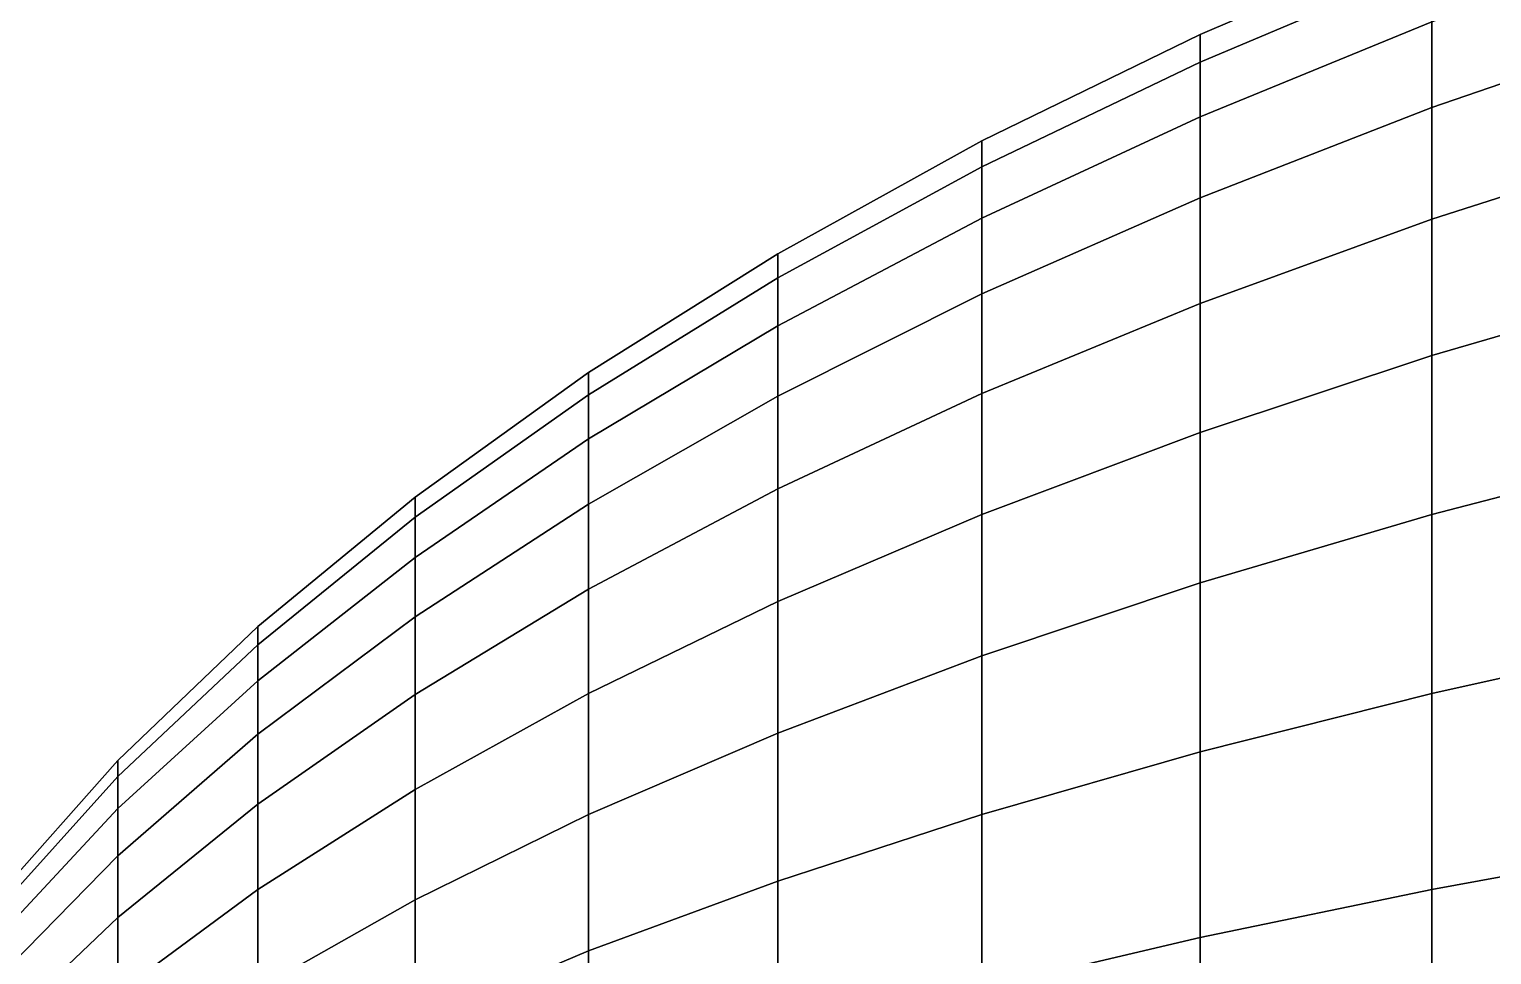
# Model space of a CAD drawing. Extents: x -4.7 to 8.2, y 0.4 to 1.1.
# Drawn here: x -4.5335 to -4.4148, y 0.8258 to 0.9008 of the extents above; entities that cross this region are included whole.
import ezdxf

# ---------------------------------------------------------------- set-up
doc = ezdxf.new("R2010")
doc.units = 0

msp = doc.modelspace()

# ---------------------------------------------------------------- linework, layer by layer
at = {"layer": 'polySurface8', "color": 253}
for points in [[(-4.4197, 0.90612, 2.28165), (-4.4197, 0.90848, 2.26298), (-4.43849, 0.90041, 2.26247), (-4.43849, 0.89818, 2.28014)], [(-4.4197, 0.90848, 2.26298), (-4.4197, 0.90848, 2.24416), (-4.43849, 0.90041, 2.24466), (-4.43849, 0.90041, 2.26247)], [(-4.4197, 0.90848, 2.24416), (-4.4197, 0.90612, 2.22548), (-4.43849, 0.89818, 2.227), (-4.43849, 0.90041, 2.24466)], [(-4.39992, 0.90128, 2.32057), (-4.39992, 0.90856, 2.3022), (-4.4197, 0.90144, 2.29988), (-4.4197, 0.89451, 2.31738)], [(-4.39992, 0.90856, 2.20494), (-4.39992, 0.90128, 2.18656), (-4.4197, 0.89451, 2.18975), (-4.4197, 0.90144, 2.20725)], [(-4.4197, 0.90144, 2.29988), (-4.4197, 0.90612, 2.28165), (-4.43849, 0.89818, 2.28014), (-4.43849, 0.89375, 2.29739)], [(-4.4197, 0.90612, 2.22548), (-4.4197, 0.90144, 2.20725), (-4.43849, 0.89375, 2.20975), (-4.43849, 0.89818, 2.227)], [(-4.4197, 0.89451, 2.31738), (-4.4197, 0.90144, 2.29988), (-4.43849, 0.89375, 2.29739), (-4.43849, 0.88719, 2.31394)], [(-4.4197, 0.90144, 2.20725), (-4.4197, 0.89451, 2.18975), (-4.43849, 0.88719, 2.19319), (-4.43849, 0.89375, 2.20975)], [(-4.39992, 0.89176, 2.33789), (-4.39992, 0.90128, 2.32057), (-4.4197, 0.89451, 2.31738), (-4.4197, 0.88544, 2.33388)], [(-4.39992, 0.90128, 2.18656), (-4.39992, 0.89176, 2.16924), (-4.4197, 0.88544, 2.17326), (-4.4197, 0.89451, 2.18975)], [(-4.43849, 0.89818, 2.28014), (-4.43849, 0.90041, 2.26247), (-4.4562, 0.89179, 2.26193), (-4.4562, 0.88969, 2.27852)], [(-4.43849, 0.90041, 2.26247), (-4.43849, 0.90041, 2.24466), (-4.4562, 0.89179, 2.24521), (-4.4562, 0.89179, 2.26193)], [(-4.43849, 0.90041, 2.24466), (-4.43849, 0.89818, 2.227), (-4.4562, 0.88969, 2.22862), (-4.4562, 0.89179, 2.24521)], [(-4.43849, 0.89375, 2.29739), (-4.43849, 0.89818, 2.28014), (-4.4562, 0.88969, 2.27852), (-4.4562, 0.88553, 2.29471)], [(-4.43849, 0.89818, 2.227), (-4.43849, 0.89375, 2.20975), (-4.4562, 0.88553, 2.21242), (-4.4562, 0.88969, 2.22862)], [(-4.43849, 0.88719, 2.31394), (-4.43849, 0.89375, 2.29739), (-4.4562, 0.88553, 2.29471), (-4.4562, 0.87938, 2.31026)], [(-4.43849, 0.89375, 2.20975), (-4.43849, 0.88719, 2.19319), (-4.4562, 0.87938, 2.19687), (-4.4562, 0.88553, 2.21242)], [(-4.4197, 0.88544, 2.33388), (-4.4197, 0.89451, 2.31738), (-4.43849, 0.88719, 2.31394), (-4.43849, 0.87862, 2.32955)], [(-4.4197, 0.89451, 2.18975), (-4.4197, 0.88544, 2.17326), (-4.43849, 0.87862, 2.17759), (-4.43849, 0.88719, 2.19319)], [(-4.4562, 0.88969, 2.27852), (-4.4562, 0.89179, 2.26193), (-4.47276, 0.88264, 2.26135), (-4.47276, 0.88069, 2.2768)], [(-4.4562, 0.89179, 2.26193), (-4.4562, 0.89179, 2.24521), (-4.47276, 0.88264, 2.24578), (-4.47276, 0.88264, 2.26135)], [(-4.4562, 0.89179, 2.24521), (-4.4562, 0.88969, 2.22862), (-4.47276, 0.88069, 2.23033), (-4.47276, 0.88264, 2.24578)], [(-4.39992, 0.88015, 2.35388), (-4.39992, 0.89176, 2.33789), (-4.4197, 0.88544, 2.33388), (-4.4197, 0.87438, 2.3491)], [(-4.39992, 0.89176, 2.16924), (-4.39992, 0.88015, 2.15325), (-4.4197, 0.87438, 2.15803), (-4.4197, 0.88544, 2.17326)], [(-4.4562, 0.88553, 2.29471), (-4.4562, 0.88969, 2.27852), (-4.47276, 0.88069, 2.2768), (-4.47276, 0.87681, 2.29188)], [(-4.4562, 0.88969, 2.22862), (-4.4562, 0.88553, 2.21242), (-4.47276, 0.87681, 2.21525), (-4.47276, 0.88069, 2.23033)], [(-4.43849, 0.87862, 2.32955), (-4.43849, 0.88719, 2.31394), (-4.4562, 0.87938, 2.31026), (-4.4562, 0.87132, 2.32492)], [(-4.43849, 0.88719, 2.19319), (-4.43849, 0.87862, 2.17759), (-4.4562, 0.87132, 2.18222), (-4.4562, 0.87938, 2.19687)], [(-4.4562, 0.87938, 2.31026), (-4.4562, 0.88553, 2.29471), (-4.47276, 0.87681, 2.29188), (-4.47276, 0.87108, 2.30636)], [(-4.4562, 0.88553, 2.21242), (-4.4562, 0.87938, 2.19687), (-4.47276, 0.87108, 2.20077), (-4.47276, 0.87681, 2.21525)], [(-4.4197, 0.87438, 2.3491), (-4.4197, 0.88544, 2.33388), (-4.43849, 0.87862, 2.32955), (-4.43849, 0.86815, 2.34395)], [(-4.4197, 0.88544, 2.17326), (-4.4197, 0.87438, 2.15803), (-4.43849, 0.86815, 2.16318), (-4.43849, 0.87862, 2.17759)], [(-4.47276, 0.88069, 2.2768), (-4.47276, 0.88264, 2.26135), (-4.48811, 0.873, 2.26075), (-4.48811, 0.8712, 2.27499)], [(-4.47276, 0.88264, 2.26135), (-4.47276, 0.88264, 2.24578), (-4.48811, 0.873, 2.24639), (-4.48811, 0.873, 2.26075)], [(-4.47276, 0.88264, 2.24578), (-4.47276, 0.88069, 2.23033), (-4.48811, 0.8712, 2.23214), (-4.48811, 0.873, 2.24639)], [(-4.47276, 0.87681, 2.29188), (-4.47276, 0.88069, 2.2768), (-4.48811, 0.8712, 2.27499), (-4.48811, 0.86763, 2.2889)], [(-4.47276, 0.88069, 2.23033), (-4.47276, 0.87681, 2.21525), (-4.48811, 0.86763, 2.21823), (-4.48811, 0.8712, 2.23214)], [(-4.4562, 0.87132, 2.32492), (-4.4562, 0.87938, 2.31026), (-4.47276, 0.87108, 2.30636), (-4.47276, 0.86358, 2.32)], [(-4.4562, 0.87938, 2.19687), (-4.4562, 0.87132, 2.18222), (-4.47276, 0.86358, 2.18713), (-4.47276, 0.87108, 2.20077)], [(-4.39992, 0.86662, 2.36828), (-4.39992, 0.88015, 2.35388), (-4.4197, 0.87438, 2.3491), (-4.4197, 0.86149, 2.36283)], [(-4.39992, 0.88015, 2.15325), (-4.39992, 0.86662, 2.13885), (-4.4197, 0.86149, 2.14431), (-4.4197, 0.87438, 2.15803)], [(-4.43849, 0.86815, 2.34395), (-4.43849, 0.87862, 2.32955), (-4.4562, 0.87132, 2.32492), (-4.4562, 0.86149, 2.33845)], [(-4.43849, 0.87862, 2.17759), (-4.43849, 0.86815, 2.16318), (-4.4562, 0.86149, 2.16869), (-4.4562, 0.87132, 2.18222)], [(-4.47276, 0.87108, 2.30636), (-4.47276, 0.87681, 2.29188), (-4.48811, 0.86763, 2.2889), (-4.48811, 0.86234, 2.30225)], [(-4.47276, 0.87681, 2.21525), (-4.47276, 0.87108, 2.20077), (-4.48811, 0.86234, 2.20488), (-4.48811, 0.86763, 2.21823)], [(-4.4197, 0.86149, 2.36283), (-4.4197, 0.87438, 2.3491), (-4.43849, 0.86815, 2.34395), (-4.43849, 0.85596, 2.35693)], [(-4.4197, 0.87438, 2.15803), (-4.4197, 0.86149, 2.14431), (-4.43849, 0.85596, 2.1502), (-4.43849, 0.86815, 2.16318)], [(-4.48811, 0.8712, 2.27499), (-4.48811, 0.873, 2.26075), (-4.50219, 0.86291, 2.26011), (-4.50219, 0.86127, 2.2731)], [(-4.48811, 0.873, 2.26075), (-4.48811, 0.873, 2.24639), (-4.50219, 0.86291, 2.24702), (-4.50219, 0.86291, 2.26011)], [(-4.48811, 0.873, 2.24639), (-4.48811, 0.8712, 2.23214), (-4.50219, 0.86127, 2.23404), (-4.50219, 0.86291, 2.24702)], [(-4.48811, 0.86763, 2.2889), (-4.48811, 0.8712, 2.27499), (-4.50219, 0.86127, 2.2731), (-4.50219, 0.85802, 2.28578)], [(-4.48811, 0.8712, 2.23214), (-4.48811, 0.86763, 2.21823), (-4.50219, 0.85802, 2.22136), (-4.50219, 0.86127, 2.23404)], [(-4.47276, 0.86358, 2.32), (-4.47276, 0.87108, 2.30636), (-4.48811, 0.86234, 2.30225), (-4.48811, 0.85543, 2.31483)], [(-4.47276, 0.87108, 2.20077), (-4.47276, 0.86358, 2.18713), (-4.48811, 0.85543, 2.1923), (-4.48811, 0.86234, 2.20488)], [(-4.4562, 0.86149, 2.33845), (-4.4562, 0.87132, 2.32492), (-4.47276, 0.86358, 2.32), (-4.47276, 0.85443, 2.3326)], [(-4.4562, 0.87132, 2.18222), (-4.4562, 0.86149, 2.16869), (-4.47276, 0.85443, 2.17453), (-4.47276, 0.86358, 2.18713)], [(-4.48811, 0.86234, 2.30225), (-4.48811, 0.86763, 2.2889), (-4.50219, 0.85802, 2.28578), (-4.50219, 0.8532, 2.29795)], [(-4.48811, 0.86763, 2.21823), (-4.48811, 0.86234, 2.20488), (-4.50219, 0.8532, 2.20919), (-4.50219, 0.85802, 2.22136)], [(-4.43849, 0.85596, 2.35693), (-4.43849, 0.86815, 2.34395), (-4.4562, 0.86149, 2.33845), (-4.4562, 0.85004, 2.35064)], [(-4.43849, 0.86815, 2.16318), (-4.43849, 0.85596, 2.1502), (-4.4562, 0.85004, 2.1565), (-4.4562, 0.86149, 2.16869)], [(-4.39992, 0.85139, 2.38088), (-4.39992, 0.86662, 2.36828), (-4.4197, 0.86149, 2.36283), (-4.4197, 0.84699, 2.37482)], [(-4.39992, 0.86662, 2.13885), (-4.39992, 0.85139, 2.12625), (-4.4197, 0.84699, 2.13231), (-4.4197, 0.86149, 2.14431)], [(-4.50219, 0.86127, 2.2731), (-4.50219, 0.86291, 2.26011), (-4.51494, 0.85242, 2.25945), (-4.51494, 0.85094, 2.27113)], [(-4.50219, 0.86291, 2.26011), (-4.50219, 0.86291, 2.24702), (-4.51494, 0.85242, 2.24768), (-4.51494, 0.85242, 2.25945)], [(-4.50219, 0.86291, 2.24702), (-4.50219, 0.86127, 2.23404), (-4.51494, 0.85094, 2.23601), (-4.51494, 0.85242, 2.24768)], [(-4.47276, 0.85443, 2.3326), (-4.47276, 0.86358, 2.32), (-4.48811, 0.85543, 2.31483), (-4.48811, 0.84699, 2.32645)], [(-4.47276, 0.86358, 2.18713), (-4.47276, 0.85443, 2.17453), (-4.48811, 0.84699, 2.18069), (-4.48811, 0.85543, 2.1923)], [(-4.48811, 0.85543, 2.31483), (-4.48811, 0.86234, 2.30225), (-4.50219, 0.8532, 2.29795), (-4.50219, 0.84689, 2.30942)], [(-4.48811, 0.86234, 2.20488), (-4.48811, 0.85543, 2.1923), (-4.50219, 0.84689, 2.19772), (-4.50219, 0.8532, 2.20919)], [(-4.4562, 0.85004, 2.35064), (-4.4562, 0.86149, 2.33845), (-4.47276, 0.85443, 2.3326), (-4.47276, 0.84377, 2.34395)], [(-4.4562, 0.86149, 2.16869), (-4.4562, 0.85004, 2.1565), (-4.47276, 0.84377, 2.16318), (-4.47276, 0.85443, 2.17453)], [(-4.4197, 0.84699, 2.37482), (-4.4197, 0.86149, 2.36283), (-4.43849, 0.85596, 2.35693), (-4.43849, 0.84224, 2.36828)], [(-4.4197, 0.86149, 2.14431), (-4.4197, 0.84699, 2.13231), (-4.43849, 0.84224, 2.13885), (-4.43849, 0.85596, 2.1502)], [(-4.50219, 0.85802, 2.28578), (-4.50219, 0.86127, 2.2731), (-4.51494, 0.85094, 2.27113), (-4.51494, 0.84801, 2.28252)], [(-4.50219, 0.86127, 2.23404), (-4.50219, 0.85802, 2.22136), (-4.51494, 0.84801, 2.22461), (-4.51494, 0.85094, 2.23601)], [(-4.50219, 0.8532, 2.29795), (-4.50219, 0.85802, 2.28578), (-4.51494, 0.84801, 2.28252), (-4.51494, 0.84368, 2.29347)], [(-4.50219, 0.85802, 2.22136), (-4.50219, 0.8532, 2.20919), (-4.51494, 0.84368, 2.21367), (-4.51494, 0.84801, 2.22461)], [(-4.48811, 0.84699, 2.32645), (-4.48811, 0.85543, 2.31483), (-4.50219, 0.84689, 2.30942), (-4.50219, 0.8392, 2.32)], [(-4.48811, 0.85543, 2.1923), (-4.48811, 0.84699, 2.18069), (-4.50219, 0.8392, 2.18713), (-4.50219, 0.84689, 2.19772)], [(-4.43849, 0.84224, 2.36828), (-4.43849, 0.85596, 2.35693), (-4.4562, 0.85004, 2.35064), (-4.4562, 0.83716, 2.36129)], [(-4.43849, 0.85596, 2.1502), (-4.43849, 0.84224, 2.13885), (-4.4562, 0.83716, 2.14584), (-4.4562, 0.85004, 2.1565)], [(-4.47276, 0.84377, 2.34395), (-4.47276, 0.85443, 2.3326), (-4.48811, 0.84699, 2.32645), (-4.48811, 0.83716, 2.33691)], [(-4.47276, 0.85443, 2.17453), (-4.47276, 0.84377, 2.16318), (-4.48811, 0.83716, 2.17022), (-4.48811, 0.84699, 2.18069)], [(-4.50219, 0.84689, 2.30942), (-4.50219, 0.8532, 2.29795), (-4.51494, 0.84368, 2.29347), (-4.51494, 0.83801, 2.30378)], [(-4.50219, 0.8532, 2.20919), (-4.50219, 0.84689, 2.19772), (-4.51494, 0.83801, 2.20335), (-4.51494, 0.84368, 2.21367)], [(-4.51494, 0.85094, 2.27113), (-4.51494, 0.85242, 2.25945), (-4.5263, 0.84155, 2.25877), (-4.5263, 0.84025, 2.26909)], [(-4.51494, 0.85242, 2.25945), (-4.51494, 0.85242, 2.24768), (-4.5263, 0.84155, 2.24837), (-4.5263, 0.84155, 2.25877)], [(-4.51494, 0.85242, 2.24768), (-4.51494, 0.85094, 2.23601), (-4.5263, 0.84025, 2.23805), (-4.5263, 0.84155, 2.24837)], [(-4.51494, 0.84801, 2.28252), (-4.51494, 0.85094, 2.27113), (-4.5263, 0.84025, 2.26909), (-4.5263, 0.83766, 2.27916)], [(-4.51494, 0.85094, 2.23601), (-4.51494, 0.84801, 2.22461), (-4.5263, 0.83766, 2.22797), (-4.5263, 0.84025, 2.23805)], [(-4.39992, 0.8347, 2.39147), (-4.39992, 0.85139, 2.38088), (-4.4197, 0.84699, 2.37482), (-4.4197, 0.8311, 2.38491)], [(-4.39992, 0.85139, 2.12625), (-4.39992, 0.8347, 2.11566), (-4.4197, 0.8311, 2.12222), (-4.4197, 0.84699, 2.13231)], [(-4.4562, 0.83716, 2.36129), (-4.4562, 0.85004, 2.35064), (-4.47276, 0.84377, 2.34395), (-4.47276, 0.83177, 2.35388)], [(-4.4562, 0.85004, 2.1565), (-4.4562, 0.83716, 2.14584), (-4.47276, 0.83177, 2.15325), (-4.47276, 0.84377, 2.16318)], [(-4.51494, 0.84368, 2.29347), (-4.51494, 0.84801, 2.28252), (-4.5263, 0.83766, 2.27916), (-4.5263, 0.83383, 2.28883)], [(-4.51494, 0.84801, 2.22461), (-4.51494, 0.84368, 2.21367), (-4.5263, 0.83383, 2.2183), (-4.5263, 0.83766, 2.22797)], [(-4.50219, 0.8392, 2.32), (-4.50219, 0.84689, 2.30942), (-4.51494, 0.83801, 2.30378), (-4.51494, 0.8311, 2.3133)], [(-4.50219, 0.84689, 2.19772), (-4.50219, 0.8392, 2.18713), (-4.51494, 0.8311, 2.19383), (-4.51494, 0.83801, 2.20335)], [(-4.48811, 0.83716, 2.33691), (-4.48811, 0.84699, 2.32645), (-4.50219, 0.8392, 2.32), (-4.50219, 0.83024, 2.32955)], [(-4.48811, 0.84699, 2.18069), (-4.48811, 0.83716, 2.17022), (-4.50219, 0.83024, 2.17759), (-4.50219, 0.8392, 2.18713)], [(-4.4197, 0.8311, 2.38491), (-4.4197, 0.84699, 2.37482), (-4.43849, 0.84224, 2.36828), (-4.43849, 0.8272, 2.37783)], [(-4.4197, 0.84699, 2.13231), (-4.4197, 0.8311, 2.12222), (-4.43849, 0.8272, 2.12931), (-4.43849, 0.84224, 2.13885)], [(-4.51494, 0.83801, 2.30378), (-4.51494, 0.84368, 2.29347), (-4.5263, 0.83383, 2.28883), (-4.5263, 0.82882, 2.29795)], [(-4.51494, 0.84368, 2.21367), (-4.51494, 0.83801, 2.20335), (-4.5263, 0.82882, 2.20919), (-4.5263, 0.83383, 2.2183)], [(-4.47276, 0.83177, 2.35388), (-4.47276, 0.84377, 2.34395), (-4.48811, 0.83716, 2.33691), (-4.48811, 0.8261, 2.34607)], [(-4.47276, 0.84377, 2.16318), (-4.47276, 0.83177, 2.15325), (-4.48811, 0.8261, 2.16107), (-4.48811, 0.83716, 2.17022)], [(-4.5263, 0.84025, 2.26909), (-4.5263, 0.84155, 2.25877), (-4.53625, 0.83036, 2.25806), (-4.53625, 0.82923, 2.26698)], [(-4.5263, 0.84155, 2.25877), (-4.5263, 0.84155, 2.24837), (-4.53625, 0.83036, 2.24907), (-4.53625, 0.83036, 2.25806)], [(-4.5263, 0.84155, 2.24837), (-4.5263, 0.84025, 2.23805), (-4.53625, 0.82923, 2.24015), (-4.53625, 0.83036, 2.24907)], [(-4.43849, 0.8272, 2.37783), (-4.43849, 0.84224, 2.36828), (-4.4562, 0.83716, 2.36129), (-4.4562, 0.82304, 2.37025)], [(-4.43849, 0.84224, 2.13885), (-4.43849, 0.8272, 2.12931), (-4.4562, 0.82304, 2.13688), (-4.4562, 0.83716, 2.14584)], [(-4.5263, 0.83766, 2.27916), (-4.5263, 0.84025, 2.26909), (-4.53625, 0.82923, 2.26698), (-4.53625, 0.82699, 2.27569)], [(-4.5263, 0.84025, 2.23805), (-4.5263, 0.83766, 2.22797), (-4.53625, 0.82699, 2.23144), (-4.53625, 0.82923, 2.24015)], [(-4.50219, 0.83024, 2.32955), (-4.50219, 0.8392, 2.32), (-4.51494, 0.8311, 2.3133), (-4.51494, 0.82304, 2.32188)], [(-4.50219, 0.8392, 2.18713), (-4.50219, 0.83024, 2.17759), (-4.51494, 0.82304, 2.18525), (-4.51494, 0.8311, 2.19383)], [(-4.5263, 0.83383, 2.28883), (-4.5263, 0.83766, 2.27916), (-4.53625, 0.82699, 2.27569), (-4.53625, 0.82368, 2.28406)], [(-4.5263, 0.83766, 2.22797), (-4.5263, 0.83383, 2.2183), (-4.53625, 0.82368, 2.22308), (-4.53625, 0.82699, 2.23144)], [(-4.51494, 0.8311, 2.3133), (-4.51494, 0.83801, 2.30378), (-4.5263, 0.82882, 2.29795), (-4.5263, 0.82271, 2.30636)], [(-4.51494, 0.83801, 2.20335), (-4.51494, 0.8311, 2.19383), (-4.5263, 0.82271, 2.20077), (-4.5263, 0.82882, 2.20919)], [(-4.48811, 0.8261, 2.34607), (-4.48811, 0.83716, 2.33691), (-4.50219, 0.83024, 2.32955), (-4.50219, 0.82015, 2.33789)], [(-4.48811, 0.83716, 2.17022), (-4.48811, 0.8261, 2.16107), (-4.50219, 0.82015, 2.16924), (-4.50219, 0.83024, 2.17759)], [(-4.4562, 0.82304, 2.37025), (-4.4562, 0.83716, 2.36129), (-4.47276, 0.83177, 2.35388), (-4.47276, 0.81862, 2.36222)], [(-4.4562, 0.83716, 2.14584), (-4.4562, 0.82304, 2.13688), (-4.47276, 0.81862, 2.14491), (-4.47276, 0.83177, 2.15325)], [(-4.39992, 0.81682, 2.39989), (-4.39992, 0.8347, 2.39147), (-4.4197, 0.8311, 2.38491), (-4.4197, 0.81406, 2.39292)], [(-4.39992, 0.8347, 2.11566), (-4.39992, 0.81682, 2.10725), (-4.4197, 0.81406, 2.11421), (-4.4197, 0.8311, 2.12222)], [(-4.5263, 0.82882, 2.29795), (-4.5263, 0.83383, 2.28883), (-4.53625, 0.82368, 2.28406), (-4.53625, 0.81935, 2.29194)], [(-4.5263, 0.83383, 2.2183), (-4.5263, 0.82882, 2.20919), (-4.53625, 0.81935, 2.2152), (-4.53625, 0.82368, 2.22308)], [(-4.47276, 0.81862, 2.36222), (-4.47276, 0.83177, 2.35388), (-4.48811, 0.8261, 2.34607), (-4.48811, 0.81397, 2.35376)], [(-4.47276, 0.83177, 2.15325), (-4.47276, 0.81862, 2.14491), (-4.48811, 0.81397, 2.15337), (-4.48811, 0.8261, 2.16107)], [(-4.51494, 0.82304, 2.32188), (-4.51494, 0.8311, 2.3133), (-4.5263, 0.82271, 2.30636), (-4.5263, 0.81559, 2.31394)], [(-4.51494, 0.8311, 2.19383), (-4.51494, 0.82304, 2.18525), (-4.5263, 0.81559, 2.19319), (-4.5263, 0.82271, 2.20077)], [(-4.4197, 0.81406, 2.39292), (-4.4197, 0.8311, 2.38491), (-4.43849, 0.8272, 2.37783), (-4.43849, 0.81109, 2.38541)], [(-4.4197, 0.8311, 2.12222), (-4.4197, 0.81406, 2.11421), (-4.43849, 0.81109, 2.12172), (-4.43849, 0.8272, 2.12931)], [(-4.50219, 0.82015, 2.33789), (-4.50219, 0.83024, 2.32955), (-4.51494, 0.82304, 2.32188), (-4.51494, 0.81397, 2.32938)], [(-4.50219, 0.83024, 2.17759), (-4.50219, 0.82015, 2.16924), (-4.51494, 0.81397, 2.17775), (-4.51494, 0.82304, 2.18525)], [(-4.5263, 0.82271, 2.30636), (-4.5263, 0.82882, 2.29795), (-4.53625, 0.81935, 2.29194), (-4.53625, 0.81406, 2.29921)], [(-4.5263, 0.82882, 2.20919), (-4.5263, 0.82271, 2.20077), (-4.53625, 0.81406, 2.20792), (-4.53625, 0.81935, 2.2152)], [(-4.43849, 0.81109, 2.38541), (-4.43849, 0.8272, 2.37783), (-4.4562, 0.82304, 2.37025), (-4.4562, 0.80791, 2.37737)], [(-4.43849, 0.8272, 2.12931), (-4.43849, 0.81109, 2.12172), (-4.4562, 0.80791, 2.12976), (-4.4562, 0.82304, 2.13688)], [(-4.48811, 0.81397, 2.35376), (-4.48811, 0.8261, 2.34607), (-4.50219, 0.82015, 2.33789), (-4.50219, 0.8091, 2.3449)], [(-4.48811, 0.8261, 2.16107), (-4.48811, 0.81397, 2.15337), (-4.50219, 0.8091, 2.16223), (-4.50219, 0.82015, 2.16924)]]:
    msp.add_3dface(points, dxfattribs=at)

doc.saveas('drawing.dxf')
